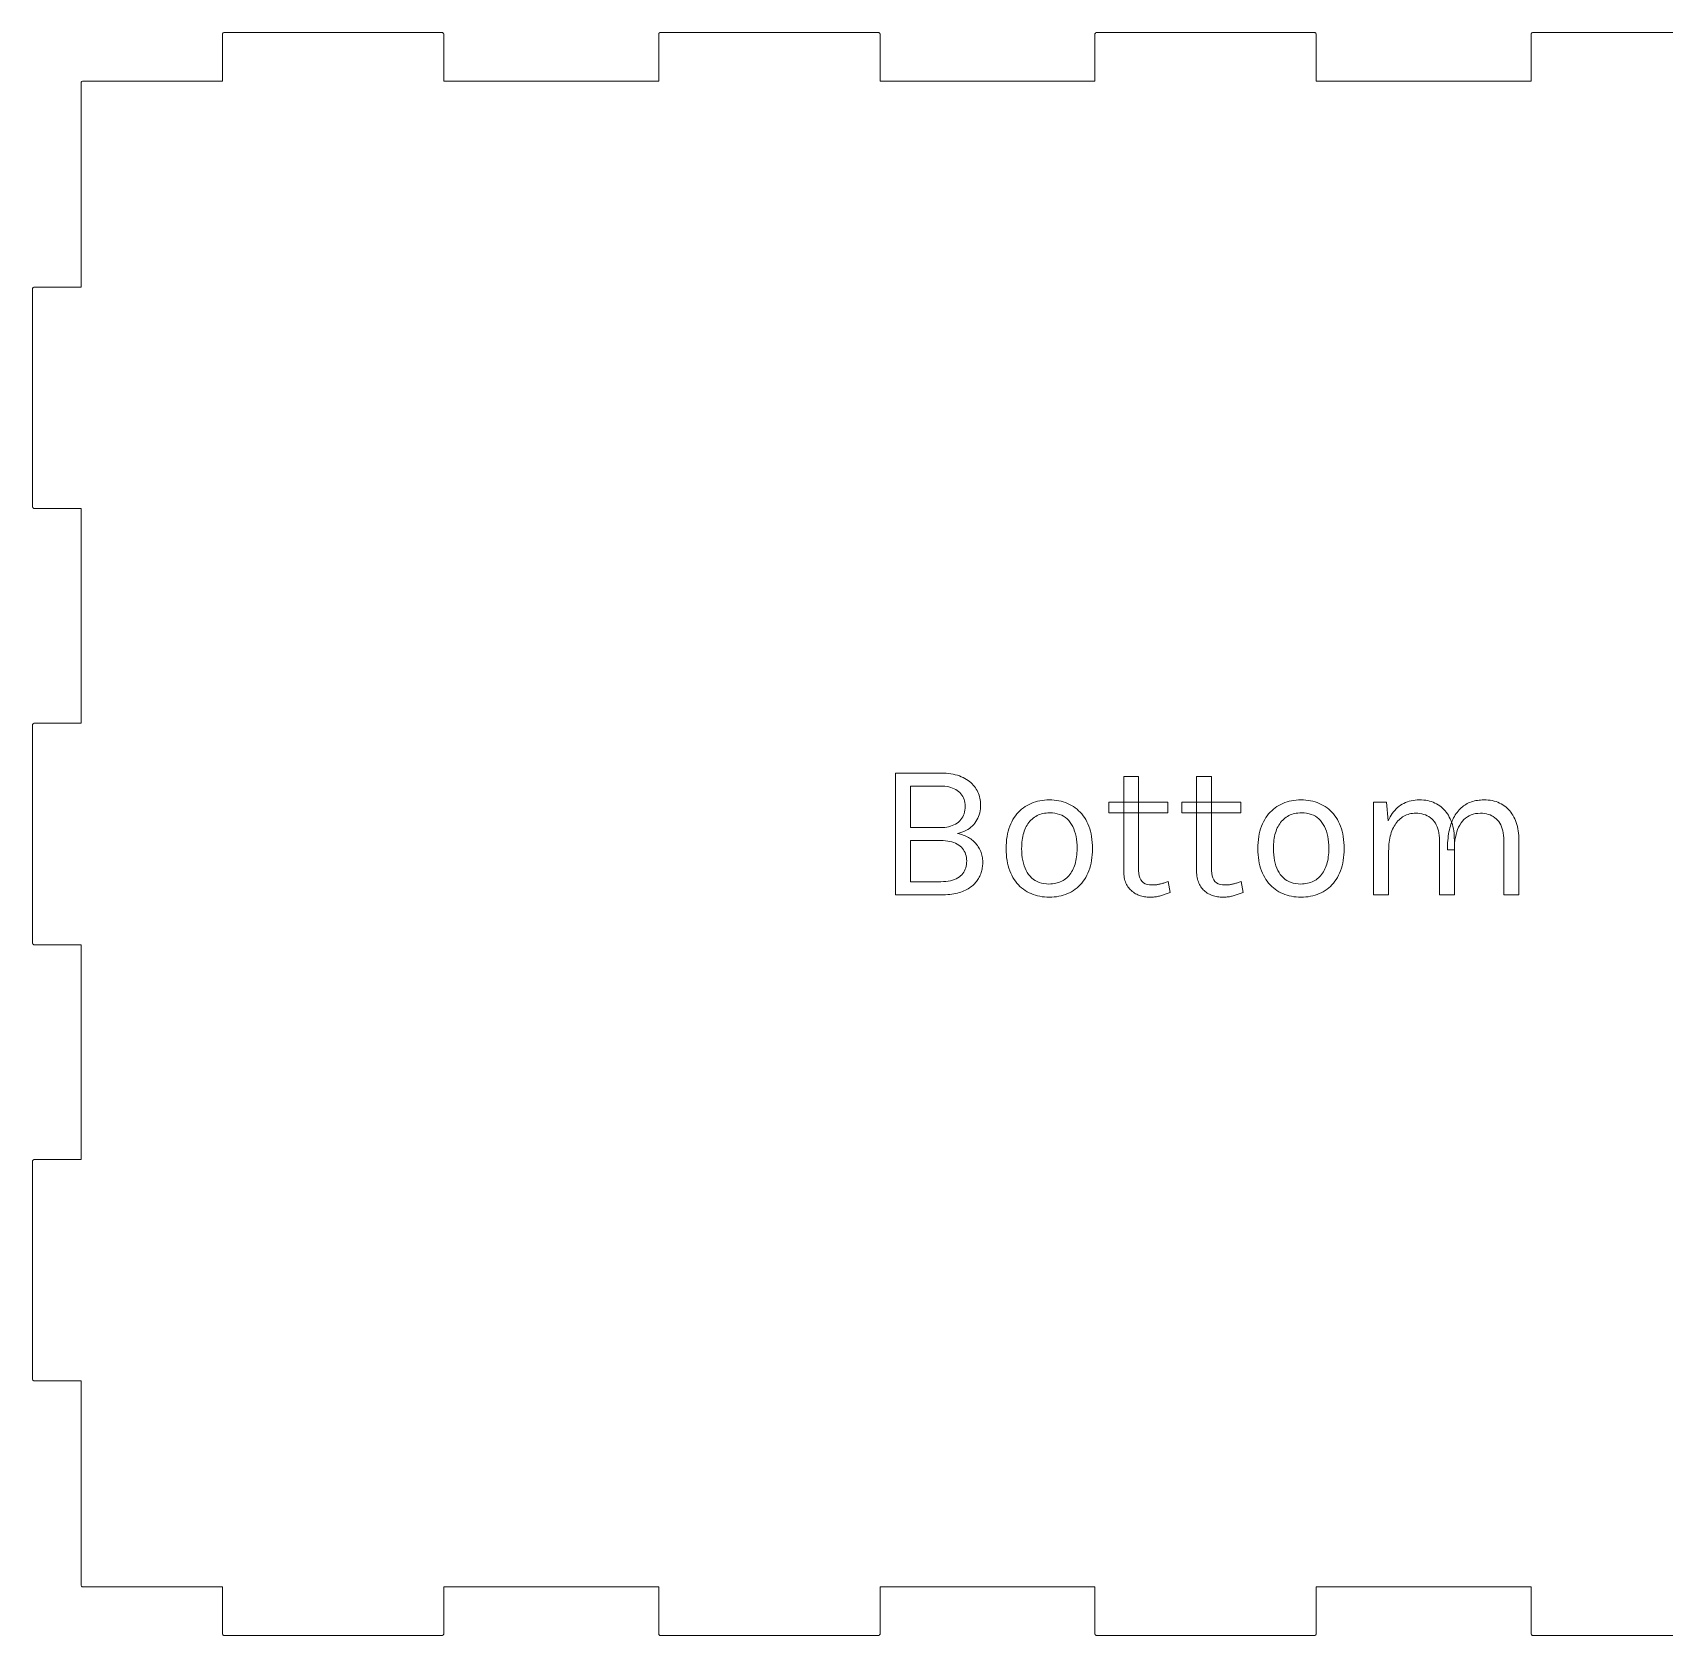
# Model space of a CAD drawing. Extents: x 3 to 302, y 3 to 302.
# Drawn here: x 3 to 104, y 105.2 to 204.4 of the extents above; entities that cross this region are included whole.
import ezdxf

# ---------------------------------------------------------------- set-up
doc = ezdxf.new("R2010")
doc.units = 0
doc.layers.get('0').update_dxf_attribs({"lineweight": 0})

msp = doc.modelspace()

# ---------------------------------------------------------------- linework, layer by layer
for p, q in [((14.76, 204.34), (14.75, 204.32)), ((14.75, 204.32), (14.75, 201.4)), ((14.77, 204.35), (14.76, 204.34)), ((14.78, 204.37), (14.77, 204.35)), ((14.79, 204.38), (14.78, 204.37)), ((14.83, 204.4), (14.79, 204.38)), ((28.37, 204.4), (14.83, 204.4)), ((28.39, 204.39), (28.37, 204.4)), ((28.4, 204.38), (28.39, 204.39)), ((28.42, 204.37), (28.4, 204.38)), ((28.43, 204.36), (28.42, 204.37)), ((28.45, 204.32), (28.43, 204.36)), ((28.45, 201.4), (28.45, 204.32)), ((41.76, 204.34), (41.75, 204.32)), ((41.75, 204.32), (41.75, 201.4)), ((41.77, 204.35), (41.76, 204.34)), ((41.78, 204.37), (41.77, 204.35)), ((41.79, 204.38), (41.78, 204.37)), ((41.83, 204.4), (41.79, 204.38)), ((55.37, 204.4), (41.83, 204.4)), ((55.39, 204.39), (55.37, 204.4)), ((55.4, 204.38), (55.39, 204.39)), ((55.42, 204.37), (55.4, 204.38)), ((55.43, 204.36), (55.42, 204.37)), ((55.45, 204.32), (55.43, 204.36)), ((55.45, 201.4), (55.45, 204.32)), ((68.76, 204.34), (68.75, 204.32)), ((68.75, 204.32), (68.75, 201.4)), ((68.77, 204.35), (68.76, 204.34)), ((68.78, 204.37), (68.77, 204.35)), ((68.79, 204.38), (68.78, 204.37)), ((68.83, 204.4), (68.79, 204.38)), ((82.37, 204.4), (68.83, 204.4)), ((82.39, 204.39), (82.37, 204.4)), ((82.4, 204.38), (82.39, 204.39)), ((82.42, 204.37), (82.4, 204.38)), ((82.43, 204.36), (82.42, 204.37)), ((82.45, 204.32), (82.43, 204.36)), ((82.45, 201.4), (82.45, 204.32)), ((95.76, 204.34), (95.75, 204.32)), ((95.75, 204.32), (95.75, 201.4)), ((95.77, 204.35), (95.76, 204.34)), ((95.78, 204.37), (95.77, 204.35)), ((95.79, 204.38), (95.78, 204.37)), ((95.83, 204.4), (95.79, 204.38)), ((109.37, 204.4), (95.83, 204.4)), ((6.01, 201.34), (6, 201.32)), ((6, 201.32), (6, 188.65)), ((6.02, 201.35), (6.01, 201.34)), ((6.03, 201.37), (6.02, 201.35)), ((6.04, 201.38), (6.03, 201.37)), ((6.08, 201.4), (6.04, 201.38)), ((14.75, 201.4), (6.08, 201.4)), ((41.75, 201.4), (28.45, 201.4)), ((68.75, 201.4), (55.45, 201.4)), ((95.75, 201.4), (82.45, 201.4)), ((3.01, 188.59), (3, 188.57)), ((3, 188.57), (3, 175.03)), ((3.02, 188.6), (3.01, 188.59)), ((3.03, 188.62), (3.02, 188.6)), ((3.04, 188.63), (3.03, 188.62)), ((3.08, 188.65), (3.04, 188.63)), ((6, 188.65), (3.08, 188.65)), ((3, 175.03), (3.02, 174.99)), ((3.02, 174.99), (3.03, 174.98)), ((3.03, 174.98), (3.05, 174.97)), ((3.05, 174.97), (3.06, 174.96)), ((3.06, 174.96), (3.08, 174.95)), ((3.08, 174.95), (6, 174.95)), ((6, 174.95), (6, 161.65)), ((3.02, 161.6), (3.01, 161.59)), ((3.03, 161.62), (3.02, 161.6)), ((3.04, 161.63), (3.03, 161.62)), ((3.08, 161.65), (3.04, 161.63)), ((6, 161.65), (3.08, 161.65)), ((3.01, 161.59), (3, 161.57)), ((3, 161.57), (3, 148.03)), ((56.4, 151.032), (56.4, 158.568)), ((56.4, 158.568), (59.22, 158.568)), ((59.196, 157.764), (57.336, 157.764)), ((57.336, 157.764), (57.336, 155.196)), ((59.336, 157.761), (59.196, 157.764)), ((59.196, 157.764), (59.196, 157.764)), ((59.196, 157.764), (59.196, 157.764)), ((59.22, 158.568), (59.383, 158.565)), ((59.469, 157.751), (59.336, 157.761)), ((59.383, 158.565), (59.54, 158.557)), ((59.597, 157.734), (59.469, 157.751)), ((59.54, 158.557), (59.691, 158.543)), ((59.718, 157.711), (59.597, 157.734)), ((59.691, 158.543), (59.837, 158.524)), ((59.833, 157.681), (59.718, 157.711)), ((59.942, 157.645), (59.833, 157.681)), ((59.837, 158.524), (59.978, 158.5)), ((60.044, 157.602), (59.942, 157.645)), ((59.978, 158.5), (60.112, 158.47)), ((60.141, 157.553), (60.044, 157.602)), ((60.112, 158.47), (60.241, 158.434)), ((60.241, 158.434), (60.364, 158.393)), ((60.364, 158.393), (60.482, 158.347)), ((60.482, 158.347), (60.594, 158.295)), ((60.594, 158.295), (60.7, 158.239)), ((60.7, 158.239), (60.801, 158.179)), ((60.801, 158.179), (60.897, 158.116)), ((60.897, 158.116), (60.987, 158.049)), ((60.987, 158.049), (61.071, 157.979)), ((61.071, 157.979), (61.15, 157.905)), ((61.15, 157.905), (61.223, 157.828)), ((61.223, 157.828), (61.291, 157.747)), ((61.291, 157.747), (61.353, 157.663)), ((61.353, 157.663), (61.41, 157.575)), ((61.41, 157.575), (61.461, 157.485)), ((70.536, 152.508), (70.536, 158.364)), ((70.536, 158.364), (71.46, 158.364)), ((71.46, 158.364), (71.46, 152.532)), ((75.048, 152.508), (75.048, 158.364)), ((75.048, 158.364), (75.972, 158.364)), ((75.972, 158.364), (75.972, 152.532)), ((60.231, 157.497), (60.141, 157.553)), ((60.315, 157.434), (60.231, 157.497)), ((60.392, 157.365), (60.315, 157.434)), ((60.461, 157.292), (60.392, 157.365)), ((60.522, 157.213), (60.461, 157.292)), ((60.574, 157.129), (60.522, 157.213)), ((60.619, 157.04), (60.574, 157.129)), ((60.655, 156.945), (60.619, 157.04)), ((60.684, 156.846), (60.655, 156.945)), ((60.704, 156.741), (60.684, 156.846)), ((60.716, 156.631), (60.704, 156.741)), ((60.72, 156.516), (60.716, 156.631)), ((61.461, 157.485), (61.507, 157.393)), ((61.507, 157.393), (61.548, 157.3)), ((61.548, 157.3), (61.583, 157.204)), ((61.583, 157.204), (61.613, 157.108)), ((61.613, 157.108), (61.637, 157.009)), ((61.637, 157.009), (61.656, 156.91)), ((61.656, 156.91), (61.669, 156.808)), ((61.669, 156.808), (61.677, 156.705)), ((61.68, 156.6), (61.676, 156.472)), ((61.677, 156.705), (61.68, 156.6)), ((61.68, 156.6), (61.68, 156.6)), ((64.439, 156.498), (64.557, 156.57)), ((64.557, 156.57), (64.679, 156.635)), ((64.679, 156.635), (64.805, 156.693)), ((64.805, 156.693), (64.934, 156.744)), ((64.934, 156.744), (65.067, 156.789)), ((65.067, 156.789), (65.203, 156.827)), ((65.203, 156.827), (65.342, 156.857)), ((65.342, 156.857), (65.485, 156.881)), ((65.485, 156.881), (65.631, 156.898)), ((65.631, 156.898), (65.781, 156.909)), ((65.781, 156.909), (65.934, 156.912)), ((65.934, 156.912), (65.934, 156.912)), ((65.934, 156.912), (66.086, 156.909)), ((66.086, 156.909), (66.235, 156.898)), ((66.235, 156.898), (66.38, 156.881)), ((66.38, 156.881), (66.522, 156.857)), ((66.522, 156.857), (66.661, 156.827)), ((66.661, 156.827), (66.796, 156.789)), ((66.796, 156.789), (66.928, 156.744)), ((66.928, 156.744), (67.057, 156.693)), ((67.057, 156.693), (67.183, 156.635)), ((67.183, 156.635), (67.305, 156.57)), ((67.305, 156.57), (67.423, 156.498)), ((69.612, 156.12), (69.612, 156.768)), ((69.612, 156.768), (73.272, 156.768)), ((73.272, 156.768), (73.272, 156.12)), ((74.124, 156.12), (74.124, 156.768)), ((74.124, 156.768), (77.784, 156.768)), ((77.784, 156.768), (77.784, 156.12)), ((80.021, 156.498), (80.139, 156.57)), ((80.139, 156.57), (80.261, 156.635)), ((80.261, 156.635), (80.387, 156.693)), ((80.387, 156.693), (80.516, 156.744)), ((80.516, 156.744), (80.649, 156.789)), ((80.649, 156.789), (80.785, 156.827)), ((80.785, 156.827), (80.924, 156.857)), ((80.924, 156.857), (81.067, 156.881)), ((81.067, 156.881), (81.213, 156.898)), ((81.213, 156.898), (81.363, 156.909)), ((81.363, 156.909), (81.516, 156.912)), ((81.516, 156.912), (81.516, 156.912)), ((81.516, 156.912), (81.668, 156.909)), ((81.668, 156.909), (81.817, 156.898)), ((81.817, 156.898), (81.962, 156.881)), ((81.962, 156.881), (82.104, 156.857)), ((82.104, 156.857), (82.243, 156.827)), ((82.243, 156.827), (82.378, 156.789)), ((82.378, 156.789), (82.51, 156.744)), ((82.51, 156.744), (82.639, 156.693)), ((82.639, 156.693), (82.765, 156.635)), ((82.765, 156.635), (82.887, 156.57)), ((82.887, 156.57), (83.005, 156.498)), ((85.998, 151.032), (85.998, 156.768)), ((85.998, 156.768), (86.802, 156.768)), ((86.802, 156.768), (86.91, 155.616)), ((87.573, 156.506), (87.669, 156.576)), ((87.669, 156.576), (87.769, 156.64)), ((87.769, 156.64), (87.872, 156.697)), ((87.872, 156.697), (87.98, 156.747)), ((87.98, 156.747), (88.091, 156.791)), ((88.091, 156.791), (88.207, 156.828)), ((88.207, 156.828), (88.326, 156.858)), ((88.326, 156.858), (88.449, 156.882)), ((88.449, 156.882), (88.576, 156.899)), ((88.576, 156.899), (88.707, 156.909)), ((88.707, 156.909), (88.842, 156.912)), ((88.842, 156.912), (88.842, 156.912)), ((88.842, 156.912), (88.976, 156.909)), ((88.976, 156.909), (89.105, 156.9)), ((89.105, 156.9), (89.231, 156.885)), ((89.231, 156.885), (89.353, 156.864)), ((89.353, 156.864), (89.471, 156.836)), ((89.471, 156.836), (89.585, 156.803)), ((89.585, 156.803), (89.696, 156.764)), ((89.696, 156.764), (89.802, 156.718)), ((89.802, 156.718), (89.904, 156.667)), ((89.904, 156.667), (90.003, 156.609)), ((90.003, 156.609), (90.097, 156.546)), ((91.568, 156.535), (91.643, 156.587)), ((91.643, 156.587), (91.721, 156.635)), ((91.721, 156.635), (91.801, 156.68)), ((91.801, 156.68), (91.884, 156.72)), ((91.884, 156.72), (91.969, 156.756)), ((91.969, 156.756), (92.057, 156.789)), ((92.057, 156.789), (92.146, 156.818)), ((92.146, 156.818), (92.238, 156.843)), ((92.238, 156.843), (92.333, 156.864)), ((92.333, 156.864), (92.429, 156.881)), ((92.429, 156.881), (92.528, 156.895)), ((92.528, 156.895), (92.629, 156.904)), ((92.629, 156.904), (92.732, 156.91)), ((92.732, 156.91), (92.838, 156.912)), ((92.838, 156.912), (92.838, 156.912)), ((92.838, 156.912), (92.972, 156.909)), ((92.972, 156.909), (93.101, 156.9)), ((93.101, 156.9), (93.227, 156.885)), ((93.227, 156.885), (93.349, 156.864)), ((93.349, 156.864), (93.467, 156.836)), ((93.467, 156.836), (93.581, 156.803)), ((93.581, 156.803), (93.692, 156.764)), ((93.692, 156.764), (93.798, 156.718)), ((93.798, 156.718), (93.9, 156.667)), ((93.9, 156.667), (93.999, 156.609)), ((93.999, 156.609), (94.093, 156.546)), ((60.217, 155.475), (60.303, 155.541)), ((60.303, 155.541), (60.382, 155.613)), ((60.382, 155.613), (60.453, 155.69)), ((60.453, 155.69), (60.516, 155.774)), ((60.516, 155.774), (60.57, 155.863)), ((60.57, 155.863), (60.616, 155.957)), ((60.616, 155.957), (60.653, 156.058)), ((60.653, 156.058), (60.682, 156.164)), ((60.682, 156.164), (60.703, 156.275)), ((60.703, 156.275), (60.716, 156.393)), ((60.716, 156.393), (60.72, 156.516)), ((60.72, 156.516), (60.72, 156.516)), ((61.391, 155.572), (61.323, 155.475)), ((61.452, 155.673), (61.391, 155.572)), ((61.505, 155.777), (61.452, 155.673)), ((61.551, 155.884), (61.505, 155.777)), ((61.591, 155.995), (61.551, 155.884)), ((61.623, 156.109), (61.591, 155.995)), ((61.648, 156.227), (61.623, 156.109)), ((61.666, 156.348), (61.648, 156.227)), ((61.676, 156.472), (61.666, 156.348)), ((63.54, 155.422), (63.606, 155.559)), ((63.606, 155.559), (63.678, 155.69)), ((63.678, 155.69), (63.755, 155.814)), ((63.755, 155.814), (63.838, 155.931)), ((63.838, 155.931), (63.925, 156.042)), ((63.925, 156.042), (64.018, 156.146)), ((64.018, 156.146), (64.115, 156.244)), ((64.115, 156.244), (64.218, 156.335)), ((64.218, 156.335), (64.326, 156.42)), ((64.326, 156.42), (64.439, 156.498)), ((64.727, 155.591), (64.667, 155.517)), ((64.792, 155.66), (64.727, 155.591)), ((64.86, 155.725), (64.792, 155.66)), ((64.931, 155.785), (64.86, 155.725)), ((65.007, 155.841), (64.931, 155.785)), ((65.086, 155.892), (65.007, 155.841)), ((65.169, 155.937), (65.086, 155.892)), ((65.255, 155.977), (65.169, 155.937)), ((65.345, 156.012), (65.255, 155.977)), ((65.438, 156.041), (65.345, 156.012)), ((65.535, 156.065), (65.438, 156.041)), ((65.636, 156.084), (65.535, 156.065)), ((65.739, 156.097), (65.636, 156.084)), ((65.847, 156.105), (65.739, 156.097)), ((65.958, 156.108), (65.847, 156.105)), ((66.122, 156.102), (65.958, 156.108)), ((65.958, 156.108), (65.958, 156.108)), ((66.277, 156.084), (66.122, 156.102)), ((66.425, 156.055), (66.277, 156.084)), ((66.564, 156.013), (66.425, 156.055)), ((66.695, 155.96), (66.564, 156.013)), ((66.817, 155.895), (66.695, 155.96)), ((66.931, 155.818), (66.817, 155.895)), ((67.037, 155.73), (66.931, 155.818)), ((67.135, 155.629), (67.037, 155.73)), ((67.224, 155.517), (67.135, 155.629)), ((67.423, 156.498), (67.536, 156.42)), ((67.536, 156.42), (67.644, 156.335)), ((67.644, 156.335), (67.746, 156.244)), ((67.746, 156.244), (67.844, 156.146)), ((67.844, 156.146), (67.936, 156.042)), ((67.936, 156.042), (68.023, 155.931)), ((68.023, 155.931), (68.105, 155.814)), ((68.105, 155.814), (68.181, 155.69)), ((68.181, 155.69), (68.253, 155.559)), ((68.253, 155.559), (68.319, 155.422)), ((73.272, 156.12), (69.612, 156.12)), ((73.272, 156.12), (73.272, 156.12)), ((77.784, 156.12), (74.124, 156.12)), ((77.784, 156.12), (77.784, 156.12)), ((79.122, 155.422), (79.188, 155.559)), ((79.188, 155.559), (79.26, 155.69)), ((79.26, 155.69), (79.337, 155.814)), ((79.337, 155.814), (79.42, 155.931)), ((79.42, 155.931), (79.507, 156.042)), ((79.507, 156.042), (79.6, 156.146)), ((79.6, 156.146), (79.697, 156.244)), ((79.697, 156.244), (79.8, 156.335)), ((79.8, 156.335), (79.908, 156.42)), ((79.908, 156.42), (80.021, 156.498)), ((80.309, 155.591), (80.249, 155.517)), ((80.374, 155.66), (80.309, 155.591)), ((80.442, 155.725), (80.374, 155.66)), ((80.513, 155.785), (80.442, 155.725)), ((80.589, 155.841), (80.513, 155.785)), ((80.668, 155.892), (80.589, 155.841)), ((80.751, 155.937), (80.668, 155.892)), ((80.837, 155.977), (80.751, 155.937)), ((80.927, 156.012), (80.837, 155.977)), ((81.02, 156.041), (80.927, 156.012)), ((81.117, 156.065), (81.02, 156.041)), ((81.218, 156.084), (81.117, 156.065)), ((81.321, 156.097), (81.218, 156.084)), ((81.429, 156.105), (81.321, 156.097)), ((81.54, 156.108), (81.429, 156.105)), ((81.704, 156.102), (81.54, 156.108)), ((81.54, 156.108), (81.54, 156.108)), ((81.859, 156.084), (81.704, 156.102)), ((82.007, 156.055), (81.859, 156.084)), ((82.146, 156.013), (82.007, 156.055)), ((82.277, 155.96), (82.146, 156.013)), ((82.399, 155.895), (82.277, 155.96)), ((82.513, 155.818), (82.399, 155.895)), ((82.619, 155.73), (82.513, 155.818)), ((82.717, 155.629), (82.619, 155.73)), ((82.806, 155.517), (82.717, 155.629)), ((83.005, 156.498), (83.118, 156.42)), ((83.118, 156.42), (83.226, 156.335)), ((83.226, 156.335), (83.328, 156.244)), ((83.328, 156.244), (83.426, 156.146)), ((83.426, 156.146), (83.518, 156.042)), ((83.518, 156.042), (83.605, 155.931)), ((83.605, 155.931), (83.687, 155.814)), ((83.687, 155.814), (83.763, 155.69)), ((83.763, 155.69), (83.835, 155.559)), ((83.835, 155.559), (83.901, 155.422)), ((86.91, 155.616), (86.966, 155.738)), ((86.966, 155.738), (87.027, 155.854)), ((87.027, 155.854), (87.092, 155.964)), ((87.092, 155.964), (87.161, 156.069)), ((87.161, 156.069), (87.235, 156.168)), ((87.235, 156.168), (87.313, 156.261)), ((87.313, 156.261), (87.395, 156.348)), ((87.395, 156.348), (87.482, 156.43)), ((87.509, 155.611), (87.445, 155.538)), ((87.482, 156.43), (87.573, 156.506)), ((87.576, 155.679), (87.509, 155.611)), ((87.646, 155.743), (87.576, 155.679)), ((87.72, 155.802), (87.646, 155.743)), ((87.797, 155.856), (87.72, 155.802)), ((87.877, 155.904), (87.797, 155.856)), ((87.959, 155.946), (87.877, 155.904)), ((88.044, 155.982), (87.959, 155.946)), ((88.133, 156.014), (88.044, 155.982)), ((88.223, 156.039), (88.133, 156.014)), ((88.317, 156.059), (88.223, 156.039)), ((88.413, 156.073), (88.317, 156.059)), ((88.512, 156.081), (88.413, 156.073)), ((88.614, 156.084), (88.512, 156.081)), ((88.747, 156.08), (88.614, 156.084)), ((88.614, 156.084), (88.614, 156.084)), ((88.874, 156.067), (88.747, 156.08)), ((88.995, 156.045), (88.874, 156.067)), ((89.111, 156.015), (88.995, 156.045)), ((89.221, 155.977), (89.111, 156.015)), ((89.325, 155.93), (89.221, 155.977)), ((89.424, 155.874), (89.325, 155.93)), ((89.516, 155.809), (89.424, 155.874)), ((89.604, 155.737), (89.516, 155.809)), ((89.685, 155.655), (89.604, 155.737)), ((89.76, 155.565), (89.685, 155.655)), ((89.826, 155.468), (89.76, 155.565)), ((90.097, 156.546), (90.187, 156.477)), ((90.187, 156.477), (90.273, 156.404)), ((90.273, 156.404), (90.353, 156.325)), ((90.353, 156.325), (90.43, 156.241)), ((90.43, 156.241), (90.502, 156.151)), ((90.502, 156.151), (90.569, 156.057)), ((90.569, 156.057), (90.632, 155.957)), ((90.632, 155.957), (90.69, 155.852)), ((90.69, 155.852), (90.744, 155.742)), ((90.744, 155.742), (90.793, 155.627)), ((90.793, 155.627), (90.837, 155.508)), ((90.827, 155.504), (90.868, 155.606)), ((90.868, 155.606), (90.911, 155.705)), ((90.911, 155.705), (90.957, 155.8)), ((90.957, 155.8), (91.006, 155.891)), ((91.006, 155.891), (91.058, 155.978)), ((91.058, 155.978), (91.113, 156.062)), ((91.113, 156.062), (91.17, 156.141)), ((91.17, 156.141), (91.23, 156.216)), ((91.23, 156.216), (91.293, 156.288)), ((91.293, 156.288), (91.358, 156.356)), ((91.358, 156.356), (91.425, 156.419)), ((91.502, 155.596), (91.416, 155.481)), ((91.425, 156.419), (91.496, 156.479)), ((91.496, 156.479), (91.568, 156.535)), ((91.596, 155.698), (91.502, 155.596)), ((91.697, 155.789), (91.596, 155.698)), ((91.806, 155.867), (91.697, 155.789)), ((91.922, 155.933), (91.806, 155.867)), ((92.045, 155.988), (91.922, 155.933)), ((92.175, 156.03), (92.045, 155.988)), ((92.313, 156.06), (92.175, 156.03)), ((92.458, 156.078), (92.313, 156.06)), ((92.61, 156.084), (92.458, 156.078)), ((92.74, 156.08), (92.61, 156.084)), ((92.61, 156.084), (92.61, 156.084)), ((92.865, 156.067), (92.74, 156.08)), ((92.985, 156.045), (92.865, 156.067)), ((93.099, 156.015), (92.985, 156.045)), ((93.208, 155.977), (93.099, 156.015)), ((93.311, 155.93), (93.208, 155.977)), ((93.409, 155.874), (93.311, 155.93)), ((93.501, 155.809), (93.409, 155.874)), ((93.588, 155.737), (93.501, 155.809)), ((93.669, 155.655), (93.588, 155.737)), ((93.744, 155.565), (93.669, 155.655)), ((93.81, 155.468), (93.744, 155.565)), ((94.093, 156.546), (94.183, 156.477)), ((94.183, 156.477), (94.269, 156.404)), ((94.269, 156.404), (94.349, 156.325)), ((94.349, 156.325), (94.426, 156.241)), ((94.426, 156.241), (94.498, 156.151)), ((94.498, 156.151), (94.565, 156.057)), ((94.565, 156.057), (94.628, 155.957)), ((94.628, 155.957), (94.686, 155.852)), ((94.686, 155.852), (94.74, 155.742)), ((94.74, 155.742), (94.789, 155.627)), ((94.789, 155.627), (94.833, 155.508)), ((57.336, 155.196), (59.184, 155.196)), ((59.184, 155.196), (59.322, 155.199)), ((59.322, 155.199), (59.453, 155.21)), ((59.453, 155.21), (59.58, 155.227)), ((59.58, 155.227), (59.7, 155.251)), ((59.7, 155.251), (59.815, 155.282)), ((59.815, 155.282), (59.924, 155.32)), ((59.924, 155.32), (60.027, 155.365)), ((60.027, 155.365), (60.125, 155.417)), ((60.125, 155.417), (60.217, 155.475)), ((60.391, 154.862), (60.252, 154.824)), ((60.252, 154.824), (60.252, 154.824)), ((60.252, 154.824), (60.343, 154.808)), ((60.343, 154.808), (60.432, 154.788)), ((60.523, 154.906), (60.391, 154.862)), ((60.432, 154.788), (60.519, 154.764)), ((60.519, 154.764), (60.604, 154.737)), ((60.648, 154.956), (60.523, 154.906)), ((60.604, 154.737), (60.686, 154.706)), ((60.766, 155.012), (60.648, 154.956)), ((60.686, 154.706), (60.766, 154.672)), ((60.877, 155.074), (60.766, 155.012)), ((60.766, 154.672), (60.844, 154.634)), ((60.844, 154.634), (60.92, 154.592)), ((60.98, 155.142), (60.877, 155.074)), ((60.92, 154.592), (60.994, 154.546)), ((61.077, 155.216), (60.98, 155.142)), ((60.994, 154.546), (61.065, 154.497)), ((61.166, 155.296), (61.077, 155.216)), ((61.248, 155.383), (61.166, 155.296)), ((61.323, 155.475), (61.248, 155.383)), ((63.289, 154.465), (63.314, 154.641)), ((63.314, 154.641), (63.345, 154.81)), ((63.345, 154.81), (63.383, 154.972)), ((63.383, 154.972), (63.429, 155.129)), ((63.429, 155.129), (63.481, 155.279)), ((63.481, 155.279), (63.54, 155.422)), ((64.268, 154.537), (64.25, 154.417)), ((64.29, 154.653), (64.268, 154.537)), ((64.316, 154.765), (64.29, 154.653)), ((64.347, 154.873), (64.316, 154.765)), ((64.381, 154.978), (64.347, 154.873)), ((64.419, 155.079), (64.381, 154.978)), ((64.461, 155.176), (64.419, 155.079)), ((64.507, 155.268), (64.461, 155.176)), ((64.556, 155.355), (64.507, 155.268)), ((64.61, 155.439), (64.556, 155.355)), ((64.667, 155.517), (64.61, 155.439)), ((67.305, 155.394), (67.224, 155.517)), ((67.377, 155.263), (67.305, 155.394)), ((67.441, 155.123), (67.377, 155.263)), ((67.497, 154.975), (67.441, 155.123)), ((67.544, 154.817), (67.497, 154.975)), ((67.582, 154.651), (67.544, 154.817)), ((67.612, 154.476), (67.582, 154.651)), ((68.319, 155.422), (68.377, 155.279)), ((68.377, 155.279), (68.429, 155.129)), ((68.429, 155.129), (68.474, 154.972)), ((68.474, 154.972), (68.512, 154.81)), ((68.512, 154.81), (68.543, 154.641)), ((68.543, 154.641), (68.567, 154.465)), ((78.871, 154.465), (78.896, 154.641)), ((78.896, 154.641), (78.927, 154.81)), ((78.927, 154.81), (78.965, 154.972)), ((78.965, 154.972), (79.011, 155.129)), ((79.011, 155.129), (79.063, 155.279)), ((79.063, 155.279), (79.122, 155.422)), ((79.85, 154.537), (79.832, 154.417)), ((79.872, 154.653), (79.85, 154.537)), ((79.898, 154.765), (79.872, 154.653)), ((79.929, 154.873), (79.898, 154.765)), ((79.963, 154.978), (79.929, 154.873)), ((80.001, 155.079), (79.963, 154.978)), ((80.043, 155.176), (80.001, 155.079)), ((80.089, 155.268), (80.043, 155.176)), ((80.138, 155.355), (80.089, 155.268)), ((80.192, 155.439), (80.138, 155.355)), ((80.249, 155.517), (80.192, 155.439)), ((82.887, 155.394), (82.806, 155.517)), ((82.959, 155.263), (82.887, 155.394)), ((83.023, 155.123), (82.959, 155.263)), ((83.079, 154.975), (83.023, 155.123)), ((83.126, 154.817), (83.079, 154.975)), ((83.164, 154.651), (83.126, 154.817)), ((83.194, 154.476), (83.164, 154.651)), ((83.901, 155.422), (83.959, 155.279)), ((83.959, 155.279), (84.011, 155.129)), ((84.011, 155.129), (84.056, 154.972)), ((84.056, 154.972), (84.094, 154.81)), ((84.094, 154.81), (84.125, 154.641)), ((84.125, 154.641), (84.149, 154.465)), ((87.007, 154.543), (86.985, 154.42)), ((87.034, 154.662), (87.007, 154.543)), ((87.065, 154.777), (87.034, 154.662)), ((87.099, 154.888), (87.065, 154.777)), ((87.138, 154.995), (87.099, 154.888)), ((87.181, 155.098), (87.138, 154.995)), ((87.227, 155.195), (87.181, 155.098)), ((87.276, 155.288), (87.227, 155.195)), ((87.329, 155.376), (87.276, 155.288)), ((87.386, 155.459), (87.329, 155.376)), ((87.445, 155.538), (87.386, 155.459)), ((89.885, 155.362), (89.826, 155.468)), ((89.937, 155.249), (89.885, 155.362)), ((89.98, 155.128), (89.937, 155.249)), ((90.015, 154.999), (89.98, 155.128)), ((90.043, 154.862), (90.015, 154.999)), ((90.062, 154.717), (90.043, 154.862)), ((90.074, 154.564), (90.062, 154.717)), ((90.078, 154.404), (90.074, 154.564)), ((90.594, 154.404), (90.608, 154.542)), ((90.608, 154.542), (90.625, 154.676)), ((90.625, 154.676), (90.645, 154.806)), ((90.645, 154.806), (90.668, 154.932)), ((90.668, 154.932), (90.694, 155.054)), ((90.694, 155.054), (90.723, 155.172)), ((90.723, 155.172), (90.755, 155.286)), ((90.755, 155.286), (90.79, 155.397)), ((90.79, 155.397), (90.827, 155.504)), ((90.837, 155.508), (90.876, 155.385)), ((90.876, 155.385), (90.909, 155.257)), ((90.909, 155.257), (90.938, 155.126)), ((90.938, 155.126), (90.961, 154.99)), ((90.961, 154.99), (90.979, 154.85)), ((90.979, 154.85), (90.992, 154.705)), ((90.992, 154.705), (90.999, 154.557)), ((90.999, 154.557), (91.002, 154.404)), ((91.068, 154.592), (91.039, 154.412)), ((91.106, 154.763), (91.068, 154.592)), ((91.151, 154.925), (91.106, 154.763)), ((91.205, 155.078), (91.151, 154.925)), ((91.267, 155.221), (91.205, 155.078)), ((91.337, 155.356), (91.267, 155.221)), ((91.416, 155.481), (91.337, 155.356)), ((93.869, 155.362), (93.81, 155.468)), ((93.921, 155.249), (93.869, 155.362)), ((93.964, 155.128), (93.921, 155.249)), ((93.999, 154.999), (93.964, 155.128)), ((94.027, 154.862), (93.999, 154.999)), ((94.046, 154.717), (94.027, 154.862)), ((94.058, 154.564), (94.046, 154.717)), ((94.062, 154.404), (94.058, 154.564)), ((94.833, 155.508), (94.872, 155.385)), ((94.872, 155.385), (94.905, 155.257)), ((94.905, 155.257), (94.934, 155.126)), ((94.934, 155.126), (94.957, 154.99)), ((94.957, 154.99), (94.975, 154.85)), ((94.975, 154.85), (94.988, 154.705)), ((94.988, 154.705), (94.995, 154.557)), ((94.995, 154.557), (94.998, 154.404)), ((57.336, 154.392), (57.336, 151.848)), ((59.208, 154.392), (57.336, 154.392)), ((57.336, 154.392), (57.336, 154.392)), ((59.363, 154.389), (59.208, 154.392)), ((59.208, 154.392), (59.208, 154.392)), ((59.509, 154.378), (59.363, 154.389)), ((59.649, 154.361), (59.509, 154.378)), ((59.78, 154.337), (59.649, 154.361)), ((59.904, 154.306), (59.78, 154.337)), ((60.02, 154.268), (59.904, 154.306)), ((60.129, 154.223), (60.02, 154.268)), ((60.229, 154.171), (60.129, 154.223)), ((60.323, 154.113), (60.229, 154.171)), ((60.408, 154.047), (60.323, 154.113)), ((60.486, 153.976), (60.408, 154.047)), ((60.555, 153.9), (60.486, 153.976)), ((60.616, 153.82), (60.555, 153.9)), ((60.669, 153.735), (60.616, 153.82)), ((60.714, 153.646), (60.669, 153.735)), ((60.751, 153.552), (60.714, 153.646)), ((60.779, 153.454), (60.751, 153.552)), ((61.065, 154.497), (61.134, 154.445)), ((61.134, 154.445), (61.199, 154.39)), ((61.199, 154.39), (61.262, 154.334)), ((61.262, 154.334), (61.321, 154.275)), ((61.321, 154.275), (61.378, 154.214)), ((61.378, 154.214), (61.431, 154.15)), ((61.431, 154.15), (61.481, 154.084)), ((61.481, 154.084), (61.529, 154.016)), ((61.529, 154.016), (61.573, 153.946)), ((61.573, 153.946), (61.614, 153.873)), ((61.614, 153.873), (61.652, 153.799)), ((61.652, 153.799), (61.685, 153.723)), ((61.685, 153.723), (61.715, 153.647)), ((61.715, 153.647), (61.741, 153.57)), ((61.741, 153.57), (61.763, 153.491)), ((63.258, 153.9), (63.261, 154.095)), ((63.261, 153.706), (63.258, 153.9)), ((63.258, 153.9), (63.258, 153.9)), ((63.261, 154.095), (63.272, 154.283)), ((63.272, 153.519), (63.261, 153.706)), ((63.272, 154.283), (63.289, 154.465)), ((64.22, 154.035), (64.218, 153.9)), ((64.218, 153.9), (64.218, 153.9)), ((64.218, 153.9), (64.222, 153.701)), ((64.226, 154.166), (64.22, 154.035)), ((64.222, 153.701), (64.235, 153.511)), ((64.236, 154.293), (64.226, 154.166)), ((64.25, 154.417), (64.236, 154.293)), ((67.633, 154.293), (67.612, 154.476)), ((67.632, 153.51), (67.642, 153.636)), ((67.646, 154.101), (67.633, 154.293)), ((67.642, 153.636), (67.648, 153.766)), ((67.65, 153.9), (67.646, 154.101)), ((67.648, 153.766), (67.65, 153.9)), ((67.65, 153.9), (67.65, 153.9)), ((68.567, 154.465), (68.584, 154.283)), ((68.584, 154.283), (68.595, 154.095)), ((68.595, 153.706), (68.584, 153.519)), ((68.595, 154.095), (68.598, 153.9)), ((68.598, 153.9), (68.595, 153.706)), ((68.598, 153.9), (68.598, 153.9)), ((78.84, 153.9), (78.843, 154.095)), ((78.843, 153.706), (78.84, 153.9)), ((78.84, 153.9), (78.84, 153.9)), ((78.843, 154.095), (78.854, 154.283)), ((78.854, 153.519), (78.843, 153.706)), ((78.854, 154.283), (78.871, 154.465)), ((79.802, 154.035), (79.8, 153.9)), ((79.8, 153.9), (79.8, 153.9)), ((79.8, 153.9), (79.804, 153.701)), ((79.808, 154.166), (79.802, 154.035)), ((79.804, 153.701), (79.817, 153.511)), ((79.818, 154.293), (79.808, 154.166)), ((79.832, 154.417), (79.818, 154.293)), ((83.215, 154.293), (83.194, 154.476)), ((83.214, 153.51), (83.224, 153.636)), ((83.228, 154.101), (83.215, 154.293)), ((83.224, 153.636), (83.23, 153.766)), ((83.232, 153.9), (83.228, 154.101)), ((83.23, 153.766), (83.232, 153.9)), ((83.232, 153.9), (83.232, 153.9)), ((84.149, 154.465), (84.166, 154.283)), ((84.166, 154.283), (84.177, 154.095)), ((84.177, 153.706), (84.166, 153.519)), ((84.177, 154.095), (84.18, 153.9)), ((84.18, 153.9), (84.177, 153.706)), ((84.18, 153.9), (84.18, 153.9)), ((86.936, 153.887), (86.934, 153.744)), ((86.934, 153.744), (86.934, 153.744)), ((86.934, 153.744), (86.934, 151.032)), ((86.942, 154.026), (86.936, 153.887)), ((86.952, 154.162), (86.942, 154.026)), ((86.967, 154.293), (86.952, 154.162)), ((86.985, 154.42), (86.967, 154.293)), ((90.078, 151.032), (90.078, 154.404)), ((90.57, 153.816), (90.572, 153.969)), ((91.002, 153.816), (90.57, 153.816)), ((90.572, 153.969), (90.576, 154.118)), ((90.576, 154.118), (90.584, 154.263)), ((90.584, 154.263), (90.594, 154.404)), ((91.002, 154.404), (91.002, 154.404)), ((91.002, 154.404), (91.002, 151.032)), ((91.006, 154.024), (91.002, 153.816)), ((91.002, 153.816), (91.002, 153.816)), ((91.019, 154.222), (91.006, 154.024)), ((91.039, 154.412), (91.019, 154.222)), ((94.062, 151.032), (94.062, 154.404)), ((94.998, 154.404), (94.998, 154.404)), ((94.998, 154.404), (94.998, 151.032)), ((60.632, 152.442), (60.681, 152.529)), ((60.681, 152.529), (60.722, 152.619)), ((60.722, 152.619), (60.756, 152.713)), ((60.756, 152.713), (60.782, 152.812)), ((60.8, 153.351), (60.779, 153.454)), ((60.782, 152.812), (60.801, 152.915)), ((60.812, 153.244), (60.8, 153.351)), ((60.801, 152.915), (60.812, 153.021)), ((60.816, 153.132), (60.812, 153.244)), ((60.812, 153.021), (60.816, 153.132)), ((60.816, 153.132), (60.816, 153.132)), ((61.749, 152.555), (61.729, 152.481)), ((61.766, 152.63), (61.749, 152.555)), ((61.763, 153.491), (61.78, 153.412)), ((61.78, 152.705), (61.766, 152.63)), ((61.78, 153.412), (61.794, 153.331)), ((61.791, 152.78), (61.78, 152.705)), ((61.8, 152.855), (61.791, 152.78)), ((61.794, 153.331), (61.804, 153.25)), ((61.807, 152.931), (61.8, 152.855)), ((61.804, 153.25), (61.81, 153.167)), ((61.811, 153.007), (61.807, 152.931)), ((61.81, 153.167), (61.812, 153.084)), ((61.812, 153.084), (61.811, 153.007)), ((61.812, 153.084), (61.812, 153.084)), ((63.289, 153.338), (63.272, 153.519)), ((63.314, 153.163), (63.289, 153.338)), ((63.345, 152.994), (63.314, 153.163)), ((63.383, 152.832), (63.345, 152.994)), ((63.429, 152.675), (63.383, 152.832)), ((63.481, 152.525), (63.429, 152.675)), ((63.54, 152.382), (63.481, 152.525)), ((64.235, 153.511), (64.257, 153.33)), ((64.257, 153.33), (64.287, 153.156)), ((64.287, 153.156), (64.325, 152.992)), ((64.325, 152.992), (64.372, 152.835)), ((64.372, 152.835), (64.428, 152.688)), ((64.428, 152.688), (64.493, 152.548)), ((64.493, 152.548), (64.565, 152.417)), ((67.311, 152.455), (67.361, 152.542)), ((67.361, 152.542), (67.407, 152.634)), ((67.407, 152.634), (67.449, 152.73)), ((67.449, 152.73), (67.487, 152.83)), ((67.487, 152.83), (67.521, 152.934)), ((67.521, 152.934), (67.552, 153.042)), ((67.552, 153.042), (67.578, 153.153)), ((67.578, 153.153), (67.6, 153.269)), ((67.6, 153.269), (67.618, 153.387)), ((67.618, 153.387), (67.632, 153.51)), ((68.377, 152.525), (68.319, 152.382)), ((68.429, 152.675), (68.377, 152.525)), ((68.474, 152.832), (68.429, 152.675)), ((68.512, 152.994), (68.474, 152.832)), ((68.543, 153.163), (68.512, 152.994)), ((68.567, 153.338), (68.543, 153.163)), ((68.584, 153.519), (68.567, 153.338)), ((71.46, 152.532), (71.468, 152.363)), ((75.972, 152.532), (75.98, 152.363)), ((78.871, 153.338), (78.854, 153.519)), ((78.896, 153.163), (78.871, 153.338)), ((78.927, 152.994), (78.896, 153.163)), ((78.965, 152.832), (78.927, 152.994)), ((79.011, 152.675), (78.965, 152.832)), ((79.063, 152.525), (79.011, 152.675)), ((79.122, 152.382), (79.063, 152.525)), ((79.817, 153.511), (79.839, 153.33)), ((79.839, 153.33), (79.869, 153.156)), ((79.869, 153.156), (79.907, 152.992)), ((79.907, 152.992), (79.954, 152.835)), ((79.954, 152.835), (80.01, 152.688)), ((80.01, 152.688), (80.075, 152.548)), ((80.075, 152.548), (80.147, 152.417)), ((82.893, 152.455), (82.943, 152.542)), ((82.943, 152.542), (82.989, 152.634)), ((82.989, 152.634), (83.031, 152.73)), ((83.031, 152.73), (83.069, 152.83)), ((83.069, 152.83), (83.103, 152.934)), ((83.103, 152.934), (83.134, 153.042)), ((83.134, 153.042), (83.16, 153.153)), ((83.16, 153.153), (83.182, 153.269)), ((83.182, 153.269), (83.2, 153.387)), ((83.2, 153.387), (83.214, 153.51)), ((83.959, 152.525), (83.901, 152.382)), ((84.011, 152.675), (83.959, 152.525)), ((84.056, 152.832), (84.011, 152.675)), ((84.094, 152.994), (84.056, 152.832)), ((84.125, 153.163), (84.094, 152.994)), ((84.149, 153.338), (84.125, 153.163)), ((84.166, 153.519), (84.149, 153.338)), ((57.336, 151.848), (59.208, 151.848)), ((59.208, 151.848), (59.375, 151.852)), ((59.375, 151.852), (59.532, 151.862)), ((59.532, 151.862), (59.679, 151.88)), ((59.679, 151.88), (59.817, 151.906)), ((59.817, 151.906), (59.945, 151.938)), ((59.945, 151.938), (60.064, 151.978)), ((60.064, 151.978), (60.173, 152.024)), ((60.173, 152.024), (60.272, 152.078)), ((60.272, 152.078), (60.361, 152.14)), ((60.361, 152.14), (60.441, 152.208)), ((60.441, 152.208), (60.512, 152.282)), ((60.512, 152.282), (60.576, 152.36)), ((60.576, 152.36), (60.632, 152.442)), ((61.056, 151.508), (60.982, 151.458)), ((61.126, 151.561), (61.056, 151.508)), ((61.192, 151.616), (61.126, 151.561)), ((61.254, 151.674), (61.192, 151.616)), ((61.312, 151.734), (61.254, 151.674)), ((61.367, 151.794), (61.312, 151.734)), ((61.419, 151.857), (61.367, 151.794)), ((61.467, 151.921), (61.419, 151.857)), ((61.511, 151.986), (61.467, 151.921)), ((61.552, 152.053), (61.511, 151.986)), ((61.59, 152.121), (61.552, 152.053)), ((61.625, 152.19), (61.59, 152.121)), ((61.655, 152.262), (61.625, 152.19)), ((61.683, 152.334), (61.655, 152.262)), ((61.708, 152.407), (61.683, 152.334)), ((61.729, 152.481), (61.708, 152.407)), ((63.606, 152.244), (63.54, 152.382)), ((63.678, 152.113), (63.606, 152.244)), ((63.755, 151.988), (63.678, 152.113)), ((63.838, 151.871), (63.755, 151.988)), ((63.925, 151.759), (63.838, 151.871)), ((64.018, 151.655), (63.925, 151.759)), ((64.115, 151.556), (64.018, 151.655)), ((64.218, 151.465), (64.115, 151.556)), ((64.565, 152.417), (64.647, 152.295)), ((64.647, 152.295), (64.737, 152.183)), ((64.737, 152.183), (64.835, 152.082)), ((64.835, 152.082), (64.941, 151.994)), ((64.941, 151.994), (65.055, 151.917)), ((65.055, 151.917), (65.177, 151.852)), ((65.177, 151.852), (65.308, 151.799)), ((65.308, 151.799), (65.446, 151.757)), ((65.446, 151.757), (65.593, 151.728)), ((65.593, 151.728), (65.747, 151.71)), ((65.747, 151.71), (65.91, 151.704)), ((65.91, 151.704), (66.02, 151.707)), ((65.91, 151.704), (65.91, 151.704)), ((65.91, 151.704), (65.91, 151.704)), ((66.02, 151.707), (66.126, 151.715)), ((66.126, 151.715), (66.23, 151.728)), ((66.23, 151.728), (66.33, 151.747)), ((66.33, 151.747), (66.426, 151.771)), ((66.426, 151.771), (66.519, 151.8)), ((66.519, 151.8), (66.609, 151.835)), ((66.609, 151.835), (66.695, 151.875)), ((66.695, 151.875), (66.778, 151.92)), ((66.778, 151.92), (66.858, 151.971)), ((66.858, 151.971), (66.934, 152.027)), ((66.934, 152.027), (67.006, 152.087)), ((67.006, 152.087), (67.075, 152.151)), ((67.075, 152.151), (67.14, 152.221)), ((67.14, 152.221), (67.201, 152.294)), ((67.201, 152.294), (67.258, 152.372)), ((67.258, 152.372), (67.311, 152.455)), ((67.746, 151.556), (67.644, 151.465)), ((67.844, 151.655), (67.746, 151.556)), ((67.936, 151.759), (67.844, 151.655)), ((68.023, 151.871), (67.936, 151.759)), ((68.105, 151.988), (68.023, 151.871)), ((68.181, 152.113), (68.105, 151.988)), ((68.253, 152.244), (68.181, 152.113)), ((68.319, 152.382), (68.253, 152.244)), ((70.538, 152.402), (70.536, 152.508)), ((70.536, 152.508), (70.536, 152.508)), ((70.545, 152.299), (70.538, 152.402)), ((70.555, 152.2), (70.545, 152.299)), ((70.571, 152.105), (70.555, 152.2)), ((70.59, 152.013), (70.571, 152.105)), ((70.614, 151.925), (70.59, 152.013)), ((70.642, 151.84), (70.614, 151.925)), ((70.674, 151.759), (70.642, 151.84)), ((70.711, 151.682), (70.674, 151.759)), ((70.752, 151.608), (70.711, 151.682)), ((70.797, 151.538), (70.752, 151.608)), ((70.845, 151.471), (70.797, 151.538)), ((71.468, 152.363), (71.493, 152.212)), ((71.493, 152.212), (71.535, 152.079)), ((71.535, 152.079), (71.592, 151.964)), ((71.592, 151.964), (71.667, 151.866)), ((71.667, 151.866), (71.758, 151.786)), ((71.758, 151.786), (71.866, 151.724)), ((71.866, 151.724), (71.99, 151.68)), ((71.99, 151.68), (72.131, 151.653)), ((72.131, 151.653), (72.288, 151.644)), ((72.288, 151.644), (72.337, 151.645)), ((72.288, 151.644), (72.288, 151.644)), ((72.337, 151.645), (72.386, 151.646)), ((72.386, 151.646), (72.434, 151.649)), ((72.434, 151.649), (72.482, 151.653)), ((72.482, 151.653), (72.53, 151.657)), ((72.53, 151.657), (72.578, 151.663)), ((72.578, 151.663), (72.625, 151.67)), ((72.625, 151.67), (72.672, 151.679)), ((72.672, 151.679), (72.719, 151.688)), ((72.719, 151.688), (72.765, 151.698)), ((72.765, 151.698), (72.812, 151.709)), ((72.812, 151.709), (72.86, 151.722)), ((72.86, 151.722), (72.909, 151.735)), ((72.909, 151.735), (72.959, 151.75)), ((72.959, 151.75), (73.01, 151.766)), ((73.01, 151.766), (73.063, 151.782)), ((73.063, 151.782), (73.116, 151.8)), ((73.116, 151.8), (73.171, 151.819)), ((73.171, 151.819), (73.227, 151.839)), ((73.227, 151.839), (73.284, 151.86)), ((73.284, 151.86), (73.284, 151.86)), ((73.284, 151.86), (73.416, 151.188)), ((75.05, 152.402), (75.048, 152.508)), ((75.048, 152.508), (75.048, 152.508)), ((75.057, 152.299), (75.05, 152.402)), ((75.067, 152.2), (75.057, 152.299)), ((75.083, 152.105), (75.067, 152.2)), ((75.102, 152.013), (75.083, 152.105)), ((75.126, 151.925), (75.102, 152.013)), ((75.154, 151.84), (75.126, 151.925)), ((75.186, 151.759), (75.154, 151.84)), ((75.223, 151.682), (75.186, 151.759)), ((75.264, 151.608), (75.223, 151.682)), ((75.309, 151.538), (75.264, 151.608)), ((75.357, 151.471), (75.309, 151.538)), ((75.98, 152.363), (76.005, 152.212)), ((76.005, 152.212), (76.047, 152.079)), ((76.047, 152.079), (76.104, 151.964)), ((76.104, 151.964), (76.179, 151.866)), ((76.179, 151.866), (76.27, 151.786)), ((76.27, 151.786), (76.378, 151.724)), ((76.378, 151.724), (76.502, 151.68)), ((76.502, 151.68), (76.643, 151.653)), ((76.643, 151.653), (76.8, 151.644)), ((76.8, 151.644), (76.849, 151.645)), ((76.8, 151.644), (76.8, 151.644)), ((76.849, 151.645), (76.898, 151.646)), ((76.898, 151.646), (76.946, 151.649)), ((76.946, 151.649), (76.994, 151.653)), ((76.994, 151.653), (77.042, 151.657)), ((77.042, 151.657), (77.09, 151.663)), ((77.09, 151.663), (77.137, 151.67)), ((77.137, 151.67), (77.184, 151.679)), ((77.184, 151.679), (77.231, 151.688)), ((77.231, 151.688), (77.277, 151.698)), ((77.277, 151.698), (77.324, 151.709)), ((77.324, 151.709), (77.372, 151.722)), ((77.372, 151.722), (77.421, 151.735)), ((77.421, 151.735), (77.471, 151.75)), ((77.471, 151.75), (77.522, 151.766)), ((77.522, 151.766), (77.575, 151.782)), ((77.575, 151.782), (77.628, 151.8)), ((77.628, 151.8), (77.683, 151.819)), ((77.683, 151.819), (77.739, 151.839)), ((77.739, 151.839), (77.796, 151.86)), ((77.796, 151.86), (77.796, 151.86)), ((77.796, 151.86), (77.928, 151.188)), ((79.188, 152.244), (79.122, 152.382)), ((79.26, 152.113), (79.188, 152.244)), ((79.337, 151.988), (79.26, 152.113)), ((79.42, 151.871), (79.337, 151.988)), ((79.507, 151.759), (79.42, 151.871)), ((79.6, 151.655), (79.507, 151.759)), ((79.697, 151.556), (79.6, 151.655)), ((79.8, 151.465), (79.697, 151.556)), ((80.147, 152.417), (80.229, 152.295)), ((80.229, 152.295), (80.319, 152.183)), ((80.319, 152.183), (80.417, 152.082)), ((80.417, 152.082), (80.523, 151.994)), ((80.523, 151.994), (80.637, 151.917)), ((80.637, 151.917), (80.759, 151.852)), ((80.759, 151.852), (80.89, 151.799)), ((80.89, 151.799), (81.028, 151.757)), ((81.028, 151.757), (81.175, 151.728)), ((81.175, 151.728), (81.329, 151.71)), ((81.329, 151.71), (81.492, 151.704)), ((81.492, 151.704), (81.602, 151.707)), ((81.492, 151.704), (81.492, 151.704)), ((81.492, 151.704), (81.492, 151.704)), ((81.602, 151.707), (81.708, 151.715)), ((81.708, 151.715), (81.812, 151.728)), ((81.812, 151.728), (81.912, 151.747)), ((81.912, 151.747), (82.008, 151.771)), ((82.008, 151.771), (82.101, 151.8)), ((82.101, 151.8), (82.191, 151.835)), ((82.191, 151.835), (82.277, 151.875)), ((82.277, 151.875), (82.36, 151.92)), ((82.36, 151.92), (82.44, 151.971)), ((82.44, 151.971), (82.516, 152.027)), ((82.516, 152.027), (82.588, 152.087)), ((82.588, 152.087), (82.657, 152.151)), ((82.657, 152.151), (82.722, 152.221)), ((82.722, 152.221), (82.783, 152.294)), ((82.783, 152.294), (82.84, 152.372)), ((82.84, 152.372), (82.893, 152.455)), ((83.328, 151.556), (83.226, 151.465)), ((83.426, 151.655), (83.328, 151.556)), ((83.518, 151.759), (83.426, 151.655)), ((83.605, 151.871), (83.518, 151.759)), ((83.687, 151.988), (83.605, 151.871)), ((83.763, 152.113), (83.687, 151.988)), ((83.835, 152.244), (83.763, 152.113)), ((83.901, 152.382), (83.835, 152.244)), ((59.22, 151.032), (56.4, 151.032)), ((59.365, 151.034), (59.22, 151.032)), ((59.22, 151.032), (59.22, 151.032)), ((59.22, 151.032), (59.22, 151.032)), ((59.506, 151.039), (59.365, 151.034)), ((59.641, 151.048), (59.506, 151.039)), ((59.772, 151.06), (59.641, 151.048)), ((59.898, 151.076), (59.772, 151.06)), ((60.019, 151.095), (59.898, 151.076)), ((60.136, 151.117), (60.019, 151.095)), ((60.247, 151.143), (60.136, 151.117)), ((60.354, 151.173), (60.247, 151.143)), ((60.456, 151.206), (60.354, 151.173)), ((60.554, 151.242), (60.456, 151.206)), ((60.647, 151.28), (60.554, 151.242)), ((60.737, 151.321), (60.647, 151.28)), ((60.823, 151.364), (60.737, 151.321)), ((60.905, 151.41), (60.823, 151.364)), ((60.982, 151.458), (60.905, 151.41)), ((64.326, 151.38), (64.218, 151.465)), ((64.439, 151.302), (64.326, 151.38)), ((64.557, 151.23), (64.439, 151.302)), ((64.679, 151.165), (64.557, 151.23)), ((64.805, 151.107), (64.679, 151.165)), ((64.934, 151.056), (64.805, 151.107)), ((65.067, 151.011), (64.934, 151.056)), ((65.203, 150.974), (65.067, 151.011)), ((65.342, 150.943), (65.203, 150.974)), ((65.485, 150.919), (65.342, 150.943)), ((65.631, 150.902), (65.485, 150.919)), ((65.781, 150.891), (65.631, 150.902)), ((65.934, 150.888), (65.781, 150.891)), ((66.086, 150.891), (65.934, 150.888)), ((65.934, 150.888), (65.934, 150.888)), ((65.934, 150.888), (65.934, 150.888)), ((66.235, 150.902), (66.086, 150.891)), ((66.38, 150.919), (66.235, 150.902)), ((66.522, 150.943), (66.38, 150.919)), ((66.661, 150.974), (66.522, 150.943)), ((66.796, 151.011), (66.661, 150.974)), ((66.928, 151.056), (66.796, 151.011)), ((67.057, 151.107), (66.928, 151.056)), ((67.183, 151.165), (67.057, 151.107)), ((67.305, 151.23), (67.183, 151.165)), ((67.423, 151.302), (67.305, 151.23)), ((67.536, 151.38), (67.423, 151.302)), ((67.644, 151.465), (67.536, 151.38)), ((70.896, 151.408), (70.845, 151.471)), ((70.95, 151.349), (70.896, 151.408)), ((71.007, 151.293), (70.95, 151.349)), ((71.067, 151.241), (71.007, 151.293)), ((71.131, 151.192), (71.067, 151.241)), ((71.197, 151.147), (71.131, 151.192)), ((71.267, 151.106), (71.197, 151.147)), ((71.34, 151.068), (71.267, 151.106)), ((71.415, 151.034), (71.34, 151.068)), ((71.493, 151.003), (71.415, 151.034)), ((71.572, 150.976), (71.493, 151.003)), ((71.653, 150.953), (71.572, 150.976)), ((71.736, 150.933), (71.653, 150.953)), ((71.821, 150.917), (71.736, 150.933)), ((71.908, 150.904), (71.821, 150.917)), ((71.997, 150.895), (71.908, 150.904)), ((72.087, 150.89), (71.997, 150.895)), ((72.18, 150.888), (72.087, 150.89)), ((72.245, 150.889), (72.18, 150.888)), ((72.18, 150.888), (72.18, 150.888)), ((72.18, 150.888), (72.18, 150.888)), ((72.309, 150.891), (72.245, 150.889)), ((72.373, 150.896), (72.309, 150.891)), ((72.436, 150.901), (72.373, 150.896)), ((72.499, 150.909), (72.436, 150.901)), ((72.561, 150.918), (72.499, 150.909)), ((72.623, 150.929), (72.561, 150.918)), ((72.685, 150.942), (72.623, 150.929)), ((72.746, 150.956), (72.685, 150.942)), ((72.807, 150.972), (72.746, 150.956)), ((72.868, 150.989), (72.807, 150.972)), ((72.928, 151.008), (72.868, 150.989)), ((72.989, 151.027), (72.928, 151.008)), ((73.05, 151.047), (72.989, 151.027)), ((73.111, 151.068), (73.05, 151.047)), ((73.172, 151.09), (73.111, 151.068)), ((73.233, 151.113), (73.172, 151.09)), ((73.294, 151.137), (73.233, 151.113)), ((73.355, 151.162), (73.294, 151.137)), ((73.416, 151.188), (73.355, 151.162)), ((75.408, 151.408), (75.357, 151.471)), ((75.462, 151.349), (75.408, 151.408)), ((75.519, 151.293), (75.462, 151.349)), ((75.579, 151.241), (75.519, 151.293)), ((75.643, 151.192), (75.579, 151.241)), ((75.709, 151.147), (75.643, 151.192)), ((75.779, 151.106), (75.709, 151.147)), ((75.852, 151.068), (75.779, 151.106)), ((75.927, 151.034), (75.852, 151.068)), ((76.005, 151.003), (75.927, 151.034)), ((76.084, 150.976), (76.005, 151.003)), ((76.165, 150.953), (76.084, 150.976)), ((76.248, 150.933), (76.165, 150.953)), ((76.333, 150.917), (76.248, 150.933)), ((76.42, 150.904), (76.333, 150.917)), ((76.509, 150.895), (76.42, 150.904)), ((76.599, 150.89), (76.509, 150.895)), ((76.692, 150.888), (76.599, 150.89)), ((76.757, 150.889), (76.692, 150.888)), ((76.692, 150.888), (76.692, 150.888)), ((76.692, 150.888), (76.692, 150.888)), ((76.821, 150.891), (76.757, 150.889)), ((76.885, 150.896), (76.821, 150.891)), ((76.948, 150.901), (76.885, 150.896)), ((77.011, 150.909), (76.948, 150.901)), ((77.073, 150.918), (77.011, 150.909)), ((77.135, 150.929), (77.073, 150.918)), ((77.197, 150.942), (77.135, 150.929)), ((77.258, 150.956), (77.197, 150.942)), ((77.319, 150.972), (77.258, 150.956)), ((77.38, 150.989), (77.319, 150.972)), ((77.44, 151.008), (77.38, 150.989)), ((77.501, 151.027), (77.44, 151.008)), ((77.562, 151.047), (77.501, 151.027)), ((77.623, 151.068), (77.562, 151.047)), ((77.684, 151.09), (77.623, 151.068)), ((77.745, 151.113), (77.684, 151.09)), ((77.806, 151.137), (77.745, 151.113)), ((77.867, 151.162), (77.806, 151.137)), ((77.928, 151.188), (77.867, 151.162)), ((79.908, 151.38), (79.8, 151.465)), ((80.021, 151.302), (79.908, 151.38)), ((80.139, 151.23), (80.021, 151.302)), ((80.261, 151.165), (80.139, 151.23)), ((80.387, 151.107), (80.261, 151.165)), ((80.516, 151.056), (80.387, 151.107)), ((80.649, 151.011), (80.516, 151.056)), ((80.785, 150.974), (80.649, 151.011)), ((80.924, 150.943), (80.785, 150.974)), ((81.067, 150.919), (80.924, 150.943)), ((81.213, 150.902), (81.067, 150.919)), ((81.363, 150.891), (81.213, 150.902)), ((81.516, 150.888), (81.363, 150.891)), ((81.668, 150.891), (81.516, 150.888)), ((81.516, 150.888), (81.516, 150.888)), ((81.516, 150.888), (81.516, 150.888)), ((81.817, 150.902), (81.668, 150.891)), ((81.962, 150.919), (81.817, 150.902)), ((82.104, 150.943), (81.962, 150.919)), ((82.243, 150.974), (82.104, 150.943)), ((82.378, 151.011), (82.243, 150.974)), ((82.51, 151.056), (82.378, 151.011)), ((82.639, 151.107), (82.51, 151.056)), ((82.765, 151.165), (82.639, 151.107)), ((82.887, 151.23), (82.765, 151.165)), ((83.005, 151.302), (82.887, 151.23)), ((83.118, 151.38), (83.005, 151.302)), ((83.226, 151.465), (83.118, 151.38)), ((86.934, 151.032), (85.998, 151.032)), ((86.934, 151.032), (86.934, 151.032)), ((91.002, 151.032), (90.078, 151.032)), ((94.998, 151.032), (94.062, 151.032)), ((94.998, 151.032), (94.998, 151.032)), ((3, 148.03), (3.02, 147.99)), ((3.02, 147.99), (3.03, 147.98)), ((3.03, 147.98), (3.05, 147.97)), ((3.05, 147.97), (3.06, 147.96)), ((3.06, 147.96), (3.08, 147.95)), ((3.08, 147.95), (6, 147.95)), ((6, 147.95), (6, 134.65)), ((3.01, 134.59), (3, 134.57)), ((3, 134.57), (3, 121.03)), ((3.02, 134.6), (3.01, 134.59)), ((3.03, 134.62), (3.02, 134.6)), ((3.04, 134.63), (3.03, 134.62)), ((3.08, 134.65), (3.04, 134.63)), ((6, 134.65), (3.08, 134.65)), ((3, 121.03), (3.02, 120.99)), ((3.02, 120.99), (3.03, 120.98)), ((3.03, 120.98), (3.05, 120.97)), ((3.05, 120.97), (3.06, 120.96)), ((3.06, 120.96), (3.08, 120.95)), ((3.08, 120.95), (6, 120.95)), ((6, 120.95), (6, 108.28)), ((6, 108.28), (6.02, 108.24)), ((6.02, 108.24), (6.03, 108.23)), ((6.03, 108.23), (6.05, 108.22)), ((6.05, 108.22), (6.06, 108.21)), ((6.06, 108.21), (6.08, 108.2)), ((6.08, 108.2), (14.75, 108.2)), ((14.75, 108.2), (14.75, 105.28)), ((28.45, 105.28), (28.45, 108.2)), ((28.45, 108.2), (41.75, 108.2)), ((41.75, 108.2), (41.75, 105.28)), ((55.45, 105.28), (55.45, 108.2)), ((55.45, 108.2), (68.75, 108.2)), ((68.75, 108.2), (68.75, 105.28)), ((82.45, 105.28), (82.45, 108.2)), ((82.45, 108.2), (95.75, 108.2)), ((95.75, 108.2), (95.75, 105.28)), ((14.75, 105.28), (14.77, 105.24)), ((14.77, 105.24), (14.78, 105.23)), ((14.78, 105.23), (14.8, 105.22)), ((14.8, 105.22), (14.81, 105.21)), ((14.81, 105.21), (14.83, 105.2)), ((14.83, 105.2), (28.37, 105.2)), ((28.37, 105.2), (28.41, 105.22)), ((28.41, 105.22), (28.42, 105.23)), ((28.42, 105.23), (28.43, 105.25)), ((28.43, 105.25), (28.44, 105.26)), ((28.44, 105.26), (28.45, 105.28)), ((41.75, 105.28), (41.77, 105.24)), ((41.77, 105.24), (41.78, 105.23)), ((41.78, 105.23), (41.8, 105.22)), ((41.8, 105.22), (41.81, 105.21)), ((41.81, 105.21), (41.83, 105.2)), ((41.83, 105.2), (55.37, 105.2)), ((55.37, 105.2), (55.41, 105.22)), ((55.41, 105.22), (55.42, 105.23)), ((55.42, 105.23), (55.43, 105.25)), ((55.43, 105.25), (55.44, 105.26)), ((55.44, 105.26), (55.45, 105.28)), ((68.75, 105.28), (68.77, 105.24)), ((68.77, 105.24), (68.78, 105.23)), ((68.78, 105.23), (68.8, 105.22)), ((68.8, 105.22), (68.81, 105.21)), ((68.81, 105.21), (68.83, 105.2)), ((68.83, 105.2), (82.37, 105.2)), ((82.37, 105.2), (82.41, 105.22)), ((82.41, 105.22), (82.42, 105.23)), ((82.42, 105.23), (82.43, 105.25)), ((82.43, 105.25), (82.44, 105.26)), ((82.44, 105.26), (82.45, 105.28)), ((95.75, 105.28), (95.77, 105.24)), ((95.77, 105.24), (95.78, 105.23)), ((95.78, 105.23), (95.8, 105.22)), ((95.8, 105.22), (95.81, 105.21)), ((95.81, 105.21), (95.83, 105.2)), ((95.83, 105.2), (109.37, 105.2))]:
    msp.add_line(p, q)

doc.saveas('drawing.dxf')
